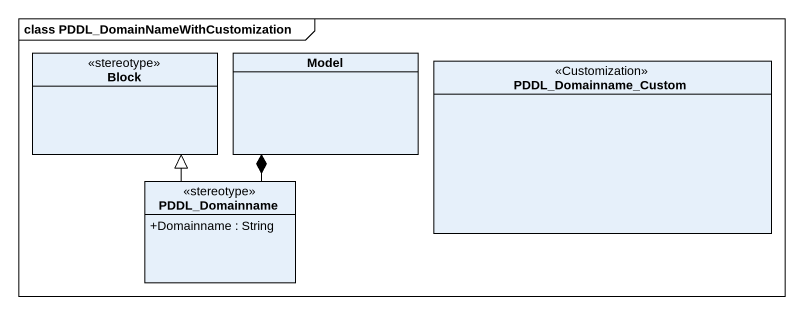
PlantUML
@startuml
mainframe class PDDL_DomainNameWithCustomization
hide circle
hide empty members
skinparam classAttributeIconSize 0
class Block <<stereotype>>
class Model
class PDDL_Domainname_Custom <<Customization>>
class PDDL_Domainname <<stereotype>> {
  +Domainname : String
}
PDDL_Domainname -up-|> Block
PDDL_Domainname -up-* Model
@enduml
